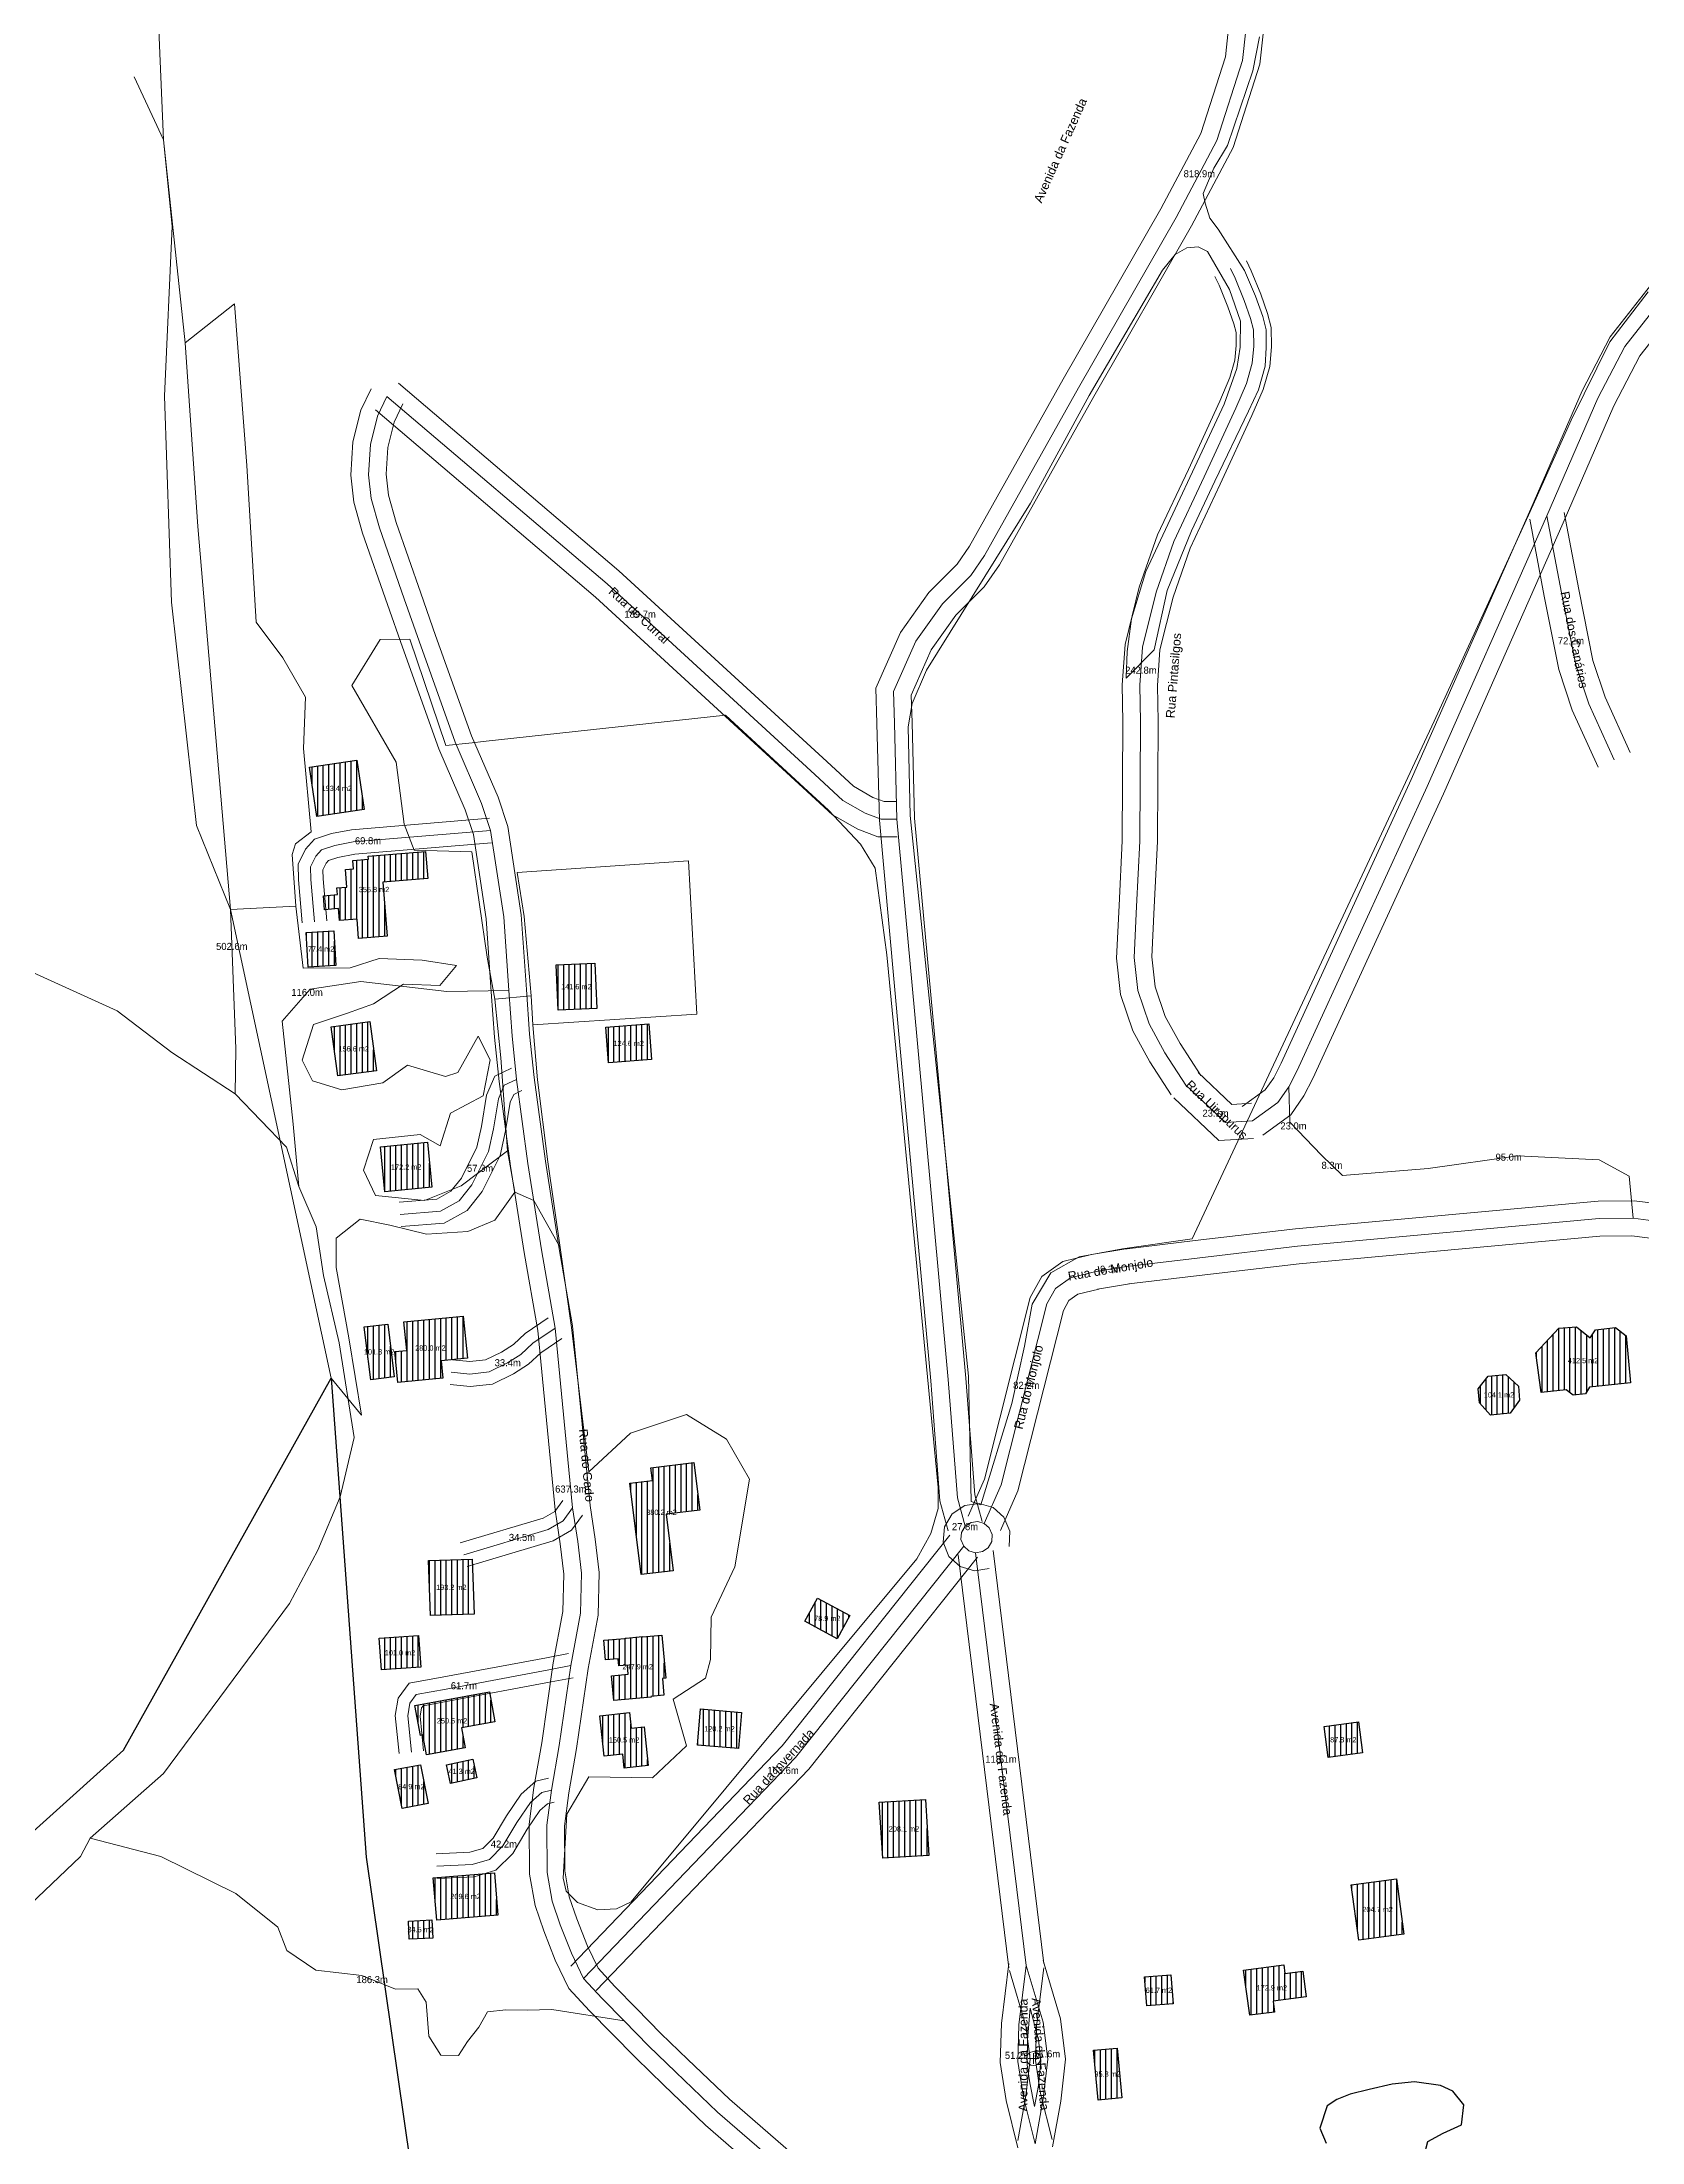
# Model space of a CAD drawing. Header units: metres. Extents: x -13451 to 9639, y -7413 to 5935.
# Drawn here: x -1205 to -751, y 344 to 941 of the extents above; entities that cross this region are included whole.
import ezdxf
from ezdxf.enums import TextEntityAlignment as Align

# ---------------------------------------------------------------- set-up
doc = ezdxf.new("R2010")
doc.units = ezdxf.units.M
for name, color, linetype, lineweight in [('ANNOT_AREA', 2, 'Continuous', 13), ('ANNOT_LENGTH', 2, 'Continuous', 13), ('EDIFICACAO', 7, 'Continuous', 30), ('TEXTO', 7, 'Continuous', 15), ('VEGETACAO', 3, 'Continuous', 13), ('VIAS', 8, 'Continuous', 15), ('VIAS_MEIO_FIO', 251, 'Continuous', 9)]:
    doc.layers.add(name, color=color, linetype=linetype, lineweight=lineweight)
doc.styles.add('PRO_STYLE', font='arial.ttf')

# ---------------------------------------------------------------- blocks, each defined once
blk = doc.blocks.new('ARVORE')
at = {"layer": 'VEGETACAO'}
for p, q in [((-1.5, 0), (1.5, 0)), ((0, -1.5), (0, 1.5))]:
    blk.add_line(p, q, dxfattribs=at)
at = {"layer": 'VEGETACAO', "color": 3}
blk.add_circle((0, 0), 2, dxfattribs=at)

msp = doc.modelspace()

# ---------------------------------------------------------------- hatches: boundary and pattern name
at = {"layer": 'EDIFICACAO_HATCH'}
h = msp.add_hatch(dxfattribs=at)
h.set_pattern_fill('ANSI31', scale=0.5, angle=45)
h.paths.add_polyline_path([(-1129.47, 734.77), (-1116.01, 736.79), (-1113.89, 722.74), (-1127.35, 720.73), (-1129.47, 734.77)])
h = msp.add_hatch(dxfattribs=at)
h.set_pattern_fill('ANSI31', scale=0.5, angle=45)
h.paths.add_polyline_path([(-1112.74, 708.65), (-1112.81, 709.52), (-1096.49, 710.79), (-1095.88, 703.12), (-1108.58, 702.13), (-1107.36, 686.79), (-1115.49, 686.16), (-1115.92, 691.59), (-1120.9, 691.2), (-1121.18, 694.6), (-1125.19, 694.29), (-1125.51, 698.28), (-1121.51, 698.59), (-1121.66, 700.5), (-1118.83, 700.72), (-1119.22, 705.71), (-1116.99, 705.88), (-1117.18, 708.3), (-1112.74, 708.65)])
h = msp.add_hatch(dxfattribs=at)
h.set_pattern_fill('ANSI31', scale=0.5, angle=45)
h.paths.add_polyline_path([(-1130.37, 687.85), (-1122.54, 688.31), (-1121.94, 678.47), (-1129.79, 678.01), (-1130.37, 687.85)])
h = msp.add_hatch(dxfattribs=at)
h.set_pattern_fill('ANSI31', scale=0.5, angle=45)
h.paths.add_polyline_path([(-1059.45, 678.63), (-1048.45, 679.12), (-1047.87, 666.28), (-1058.88, 665.78), (-1059.45, 678.63)])
h = msp.add_hatch(dxfattribs=at)
h.set_pattern_fill('ANSI31', scale=0.5, angle=45)
h.paths.add_polyline_path([(-1123.31, 661.08), (-1112.31, 662.52), (-1110.45, 648.53), (-1121.44, 647.08), (-1123.31, 661.08)])
h = msp.add_hatch(dxfattribs=at)
h.set_pattern_fill('ANSI31', scale=0.5, angle=45)
h.paths.add_polyline_path([(-1045.29, 660.95), (-1033.05, 661.85), (-1032.29, 651.74), (-1044.53, 650.82), (-1045.29, 660.95)])
h = msp.add_hatch(dxfattribs=at)
h.set_pattern_fill('ANSI31', scale=0.5, angle=45)
h.paths.add_polyline_path([(-1109.31, 626.97), (-1095.97, 628.3), (-1094.69, 615.51), (-1108.02, 614.19), (-1109.31, 626.97)])
h = msp.add_hatch(dxfattribs=at)
h.set_pattern_fill('ANSI31', scale=0.5, angle=45)
h.paths.add_polyline_path([(-1092.05, 566.24), (-1091.56, 561.31), (-1104.35, 560.05), (-1105.22, 568.84), (-1101.83, 569.17), (-1102.63, 577.25), (-1085.77, 578.9), (-1084.59, 566.97), (-1092.05, 566.24)])
h = msp.add_hatch(dxfattribs=at)
h.set_pattern_fill('ANSI31', scale=0.5, angle=45)
h.paths.add_polyline_path([(-1113.45, 571.96), (-1113.91, 575.84), (-1107.23, 576.63), (-1106.76, 572.69), (-1105.45, 561.62), (-1112.05, 560.84), (-1113.45, 571.96)])
h = msp.add_hatch(dxfattribs=at)
h.set_pattern_fill('ANSI31', scale=0.5, angle=45)
h.paths.add_polyline_path([(-774.67, 575.51), (-769.71, 575.82), (-765.77, 572.77), (-764.27, 574.97), (-758.57, 575.62), (-755.59, 573.32), (-754.32, 559.92), (-765.95, 558.74), (-767.1, 556.82), (-770.6, 556.45), (-772.61, 557.94), (-779.7, 557.22), (-781.21, 568.42), (-774.67, 575.51)])
h = msp.add_hatch(dxfattribs=at)
h.set_pattern_fill('ANSI31', scale=0.5, angle=45)
h.paths.add_polyline_path([(-786.1, 559.04), (-785.9, 555.05), (-788.49, 551.3), (-794.06, 550.81), (-797.18, 554.31), (-797.56, 558.21), (-794.72, 561.83), (-789.78, 562.27), (-786.1, 559.04)])
h = msp.add_hatch(dxfattribs=at)
h.set_pattern_fill('ANSI31', scale=0.5, angle=45)
h.paths.add_polyline_path([(-1028.14, 522.64), (-1026.14, 506.6), (-1035.23, 505.48), (-1038.48, 531.42), (-1032.06, 532.22), (-1032.51, 535.84), (-1020.32, 537.34), (-1018.62, 523.81), (-1028.14, 522.64)])
h = msp.add_hatch(dxfattribs=at)
h.set_pattern_fill('ANSI31', scale=0.5, angle=45)
h.paths.add_polyline_path([(-1095.61, 509.47), (-1083.24, 509.87), (-1082.73, 494.28), (-1095.11, 493.88), (-1095.61, 509.47)])
h = msp.add_hatch(dxfattribs=at)
h.set_pattern_fill('ANSI31', scale=0.5, angle=45)
h.paths.add_polyline_path([(-985.18, 498.84), (-976, 493.85), (-979.63, 487.23), (-988.82, 492.23), (-985.18, 498.84)])
h = msp.add_hatch(dxfattribs=at)
h.set_pattern_fill('ANSI31', scale=0.5, angle=45)
h.paths.add_polyline_path([(-1109.63, 487.43), (-1098.48, 488.2), (-1097.87, 479.18), (-1109, 478.41), (-1109.63, 487.43)])
h = msp.add_hatch(dxfattribs=at)
h.set_pattern_fill('ANSI31', scale=0.5, angle=45)
h.paths.add_polyline_path([(-1034.88, 487.79), (-1029.42, 488.3), (-1028.3, 476.12), (-1029.24, 476.02), (-1028.8, 471.24), (-1032.49, 470.9), (-1032.47, 470.73), (-1043.02, 469.77), (-1043.67, 476.78), (-1038.94, 477.2), (-1039.18, 479.76), (-1041.58, 479.54), (-1041.76, 481.6), (-1045.36, 481.27), (-1045.87, 486.83), (-1039.77, 487.38), (-1039.78, 487.46), (-1039.51, 487.48), (-1034.89, 487.91), (-1034.88, 487.79)])
h = msp.add_hatch(dxfattribs=at)
h.set_pattern_fill('ANSI31', scale=0.5, angle=45)
h.paths.add_polyline_path([(-1086.29, 461.97), (-1085.26, 456.27), (-1096.24, 454.28), (-1097.29, 459.96), (-1097.96, 459.85), (-1099.51, 468.35), (-1078.35, 472.19), (-1076.79, 463.69), (-1086.29, 461.97)])
h = msp.add_hatch(dxfattribs=at)
h.set_pattern_fill('ANSI31', scale=0.5, angle=45)
h.paths.add_polyline_path([(-1040.48, 454.55), (-1045.75, 453.98), (-1046.98, 465.39), (-1038.57, 466.29), (-1038.1, 461.91), (-1034.46, 462.3), (-1033.27, 451.26), (-1040.05, 450.53), (-1040.48, 454.55)])
h = msp.add_hatch(dxfattribs=at)
h.set_pattern_fill('ANSI31', scale=0.5, angle=45)
h.paths.add_polyline_path([(-1018.39, 467.35), (-1006.76, 466.34), (-1007.67, 456.08), (-1019.3, 457.09), (-1018.39, 467.35)])
h = msp.add_hatch(dxfattribs=at)
h.set_pattern_fill('ANSI31', scale=0.5, angle=45)
h.paths.add_polyline_path([(-840.18, 453.56), (-841.37, 462.37), (-831.59, 463.68), (-830.4, 454.86), (-840.18, 453.56)])
h = msp.add_hatch(dxfattribs=at)
h.set_pattern_fill('ANSI31', scale=0.5, angle=45)
h.paths.add_polyline_path([(-1105.3, 450.11), (-1097.89, 451.52), (-1095.75, 440.49), (-1103.16, 439.07), (-1105.3, 450.11)])
h = msp.add_hatch(dxfattribs=at)
h.set_pattern_fill('ANSI31', scale=0.5, angle=45)
h.paths.add_polyline_path([(-1090.52, 451.52), (-1083.1, 453.09), (-1081.97, 447.76), (-1089.38, 446.19), (-1090.52, 451.52)])
h = msp.add_hatch(dxfattribs=at)
h.set_pattern_fill('ANSI31', scale=0.5, angle=45)
h.paths.add_polyline_path([(-967.65, 440.83), (-954.57, 441.6), (-953.63, 425.74), (-966.69, 424.96), (-967.65, 440.83)])
h = msp.add_hatch(dxfattribs=at)
h.set_pattern_fill('ANSI31', scale=0.5, angle=45)
h.paths.add_polyline_path([(-1094.31, 419.37), (-1076.96, 420.82), (-1075.95, 408.83), (-1093.29, 407.38), (-1094.31, 419.37)])
h = msp.add_hatch(dxfattribs=at)
h.set_pattern_fill('ANSI31', scale=0.5, angle=45)
h.paths.add_polyline_path([(-833.62, 417.38), (-820.79, 419.08), (-818.69, 403.4), (-831.52, 401.69), (-833.62, 417.38)])
h = msp.add_hatch(dxfattribs=at)
h.set_pattern_fill('ANSI31', scale=0.5, angle=45)
h.paths.add_polyline_path([(-1101.36, 407.11), (-1094.68, 407.43), (-1094.43, 402.28), (-1101.1, 401.96), (-1101.36, 407.11)])
h = msp.add_hatch(dxfattribs=at)
h.set_pattern_fill('ANSI31', scale=0.5, angle=45)
h.paths.add_polyline_path([(-864.19, 393.18), (-852.8, 394.7), (-852.46, 392.18), (-847.4, 392.85), (-846.41, 385.59), (-855.8, 384.34), (-855.39, 381.29), (-862.46, 380.35), (-864.19, 393.18)])
h = msp.add_hatch(dxfattribs=at)
h.set_pattern_fill('ANSI31', scale=0.5, angle=45)
h.paths.add_polyline_path([(-892.3, 391.29), (-884.88, 391.89), (-884.2, 383.64), (-891.64, 383.04), (-892.3, 391.29)])
h = msp.add_hatch(dxfattribs=at)
h.set_pattern_fill('ANSI31', scale=0.5, angle=45)
h.paths.add_polyline_path([(-905.54, 356.3), (-906.8, 370.42), (-900.07, 371.01), (-898.81, 356.91), (-905.54, 356.3)])

# ---------------------------------------------------------------- linework, layer by layer
msp.add_lwpolyline([(-1359.18, 376.78), (-1251.73, 393.13), (-1182.23, 455.67), (-1123.29, 561.25), (-1113.37, 425.24), (-1084.64, 225.97), (-1144.68, 195.71), (-1293.79, 189.83), (-1358.37, 234.76), (-1410.48, 232.54), (-1457.72, 254.47), (-1418.61, 323.59), (-1359.18, 376.78)], close=True)
msp.add_lwpolyline([(-812.97, 340.54), (-811.91, 344.52), (-807.52, 346.88), (-802.34, 349.25), (-801.66, 354.94), (-804.83, 358.8), (-808.28, 360.4), (-815.65, 361.49), (-822.02, 360.79), (-828.56, 359.29), (-833.94, 357.94), (-837.7, 356.45), (-840.47, 354.64), (-842.56, 348.28), (-840.72, 344.06)])
at = {"layer": 'EDIFICACAO'}
for points in [[(-1129.47, 734.77), (-1116.01, 736.79), (-1113.89, 722.74), (-1127.35, 720.73), (-1129.47, 734.77)], [(-1112.74, 708.65), (-1112.81, 709.52), (-1096.49, 710.79), (-1095.88, 703.12), (-1108.58, 702.13), (-1107.36, 686.79), (-1115.49, 686.16), (-1115.92, 691.59), (-1120.9, 691.2), (-1121.18, 694.6), (-1125.19, 694.29), (-1125.51, 698.28), (-1121.51, 698.59), (-1121.66, 700.5), (-1118.83, 700.72), (-1119.22, 705.71), (-1116.99, 705.88), (-1117.18, 708.3), (-1112.74, 708.65)], [(-1130.37, 687.85), (-1122.54, 688.31), (-1121.94, 678.47), (-1129.79, 678.01), (-1130.37, 687.85)], [(-1059.45, 678.63), (-1048.45, 679.12), (-1047.87, 666.28), (-1058.88, 665.78), (-1059.45, 678.63)], [(-1123.31, 661.08), (-1112.31, 662.52), (-1110.45, 648.53), (-1121.44, 647.08), (-1123.31, 661.08)], [(-1045.29, 660.95), (-1033.05, 661.85), (-1032.29, 651.74), (-1044.53, 650.82), (-1045.29, 660.95)], [(-1109.31, 626.97), (-1095.97, 628.3), (-1094.69, 615.51), (-1108.02, 614.19), (-1109.31, 626.97)], [(-1092.05, 566.24), (-1091.56, 561.31), (-1104.35, 560.05), (-1105.22, 568.84), (-1101.83, 569.17), (-1102.63, 577.25), (-1085.77, 578.9), (-1084.59, 566.97), (-1092.05, 566.24)], [(-1113.45, 571.96), (-1113.91, 575.84), (-1107.23, 576.63), (-1106.76, 572.69), (-1105.45, 561.62), (-1112.05, 560.84), (-1113.45, 571.96)], [(-774.67, 575.51), (-769.71, 575.82), (-765.77, 572.77), (-764.27, 574.97), (-758.57, 575.62), (-755.59, 573.32), (-754.32, 559.92), (-765.95, 558.74), (-767.1, 556.82), (-770.6, 556.45), (-772.61, 557.94), (-779.7, 557.22), (-781.21, 568.42), (-774.67, 575.51)], [(-786.1, 559.04), (-785.9, 555.05), (-788.49, 551.3), (-794.06, 550.81), (-797.18, 554.31), (-797.56, 558.21), (-794.72, 561.83), (-789.78, 562.27), (-786.1, 559.04)], [(-1028.14, 522.64), (-1026.14, 506.6), (-1035.23, 505.48), (-1038.48, 531.42), (-1032.06, 532.22), (-1032.51, 535.84), (-1020.32, 537.34), (-1018.62, 523.81), (-1028.14, 522.64)], [(-1095.61, 509.47), (-1083.24, 509.87), (-1082.73, 494.28), (-1095.11, 493.88), (-1095.61, 509.47)], [(-985.18, 498.84), (-976, 493.85), (-979.63, 487.23), (-988.82, 492.23), (-985.18, 498.84)], [(-1109.63, 487.43), (-1098.48, 488.2), (-1097.87, 479.18), (-1109, 478.41), (-1109.63, 487.43)], [(-1034.88, 487.79), (-1029.42, 488.3), (-1028.3, 476.12), (-1029.24, 476.02), (-1028.8, 471.24), (-1032.49, 470.9), (-1032.47, 470.73), (-1043.02, 469.77), (-1043.67, 476.78), (-1038.94, 477.2), (-1039.18, 479.76), (-1041.58, 479.54), (-1041.76, 481.6), (-1045.36, 481.27), (-1045.87, 486.83), (-1039.77, 487.38), (-1039.78, 487.46), (-1039.51, 487.48), (-1034.89, 487.91), (-1034.88, 487.79)], [(-1086.29, 461.97), (-1085.26, 456.27), (-1096.24, 454.28), (-1097.29, 459.96), (-1097.96, 459.85), (-1099.51, 468.35), (-1078.35, 472.19), (-1076.79, 463.69), (-1086.29, 461.97)], [(-1040.48, 454.55), (-1045.75, 453.98), (-1046.98, 465.39), (-1038.57, 466.29), (-1038.1, 461.91), (-1034.46, 462.3), (-1033.27, 451.26), (-1040.05, 450.53), (-1040.48, 454.55)], [(-1018.39, 467.35), (-1006.76, 466.34), (-1007.67, 456.08), (-1019.3, 457.09), (-1018.39, 467.35)], [(-840.18, 453.56), (-841.37, 462.37), (-831.59, 463.68), (-830.4, 454.86), (-840.18, 453.56)], [(-1105.3, 450.11), (-1097.89, 451.52), (-1095.75, 440.49), (-1103.16, 439.07), (-1105.3, 450.11)], [(-1090.52, 451.52), (-1083.1, 453.09), (-1081.97, 447.76), (-1089.38, 446.19), (-1090.52, 451.52)], [(-967.65, 440.83), (-954.57, 441.6), (-953.63, 425.74), (-966.69, 424.96), (-967.65, 440.83)], [(-1094.31, 419.37), (-1076.96, 420.82), (-1075.95, 408.83), (-1093.29, 407.38), (-1094.31, 419.37)], [(-833.62, 417.38), (-820.79, 419.08), (-818.69, 403.4), (-831.52, 401.69), (-833.62, 417.38)], [(-1101.36, 407.11), (-1094.68, 407.43), (-1094.43, 402.28), (-1101.1, 401.96), (-1101.36, 407.11)], [(-864.19, 393.18), (-852.8, 394.7), (-852.46, 392.18), (-847.4, 392.85), (-846.41, 385.59), (-855.8, 384.34), (-855.39, 381.29), (-862.46, 380.35), (-864.19, 393.18)], [(-892.3, 391.29), (-884.88, 391.89), (-884.2, 383.64), (-891.64, 383.04), (-892.3, 391.29)], [(-905.54, 356.3), (-906.8, 370.42), (-900.07, 371.01), (-898.81, 356.91), (-905.54, 356.3)]]:
    msp.add_lwpolyline(points, close=True, dxfattribs=at)
at = {"layer": 'VEGETACAO'}
for points in [[(-1207.25, 1225.53), (-1185.86, 1235.11), (-1180.97, 1150.16), (-1180.18, 1141.83), (-1178.24, 1087.4), (-1170.89, 912.94), (-1164.71, 855.24), (-1161.12, 803.14), (-1151.91, 694.4), (-1123.29, 561.25), (-1182.23, 455.67), (-1251.73, 393.13)], [(-749.29, 869.76), (-760.2, 855.59), (-771.18, 833.35), (-782.84, 807.41), (-810.07, 747.84), (-878.79, 600.83), (-898.59, 597.96), (-910.88, 595.68), (-918.9, 591.18), (-924.21, 582.32), (-926.46, 570.4), (-930.06, 554.09), (-938.8, 525.3), (-941.56, 526.24), (-942.35, 561.81), (-958.89, 721.07), (-959.49, 746.24), (-958.3, 752.82), (-954.24, 762.28), (-924.71, 809.7), (-908.01, 840.32), (-887.2, 875.9), (-883.66, 880.3), (-880.37, 882.24), (-877.07, 882.54), (-874.45, 881.19), (-868.18, 870.43), (-865.08, 861.41), (-865.18, 854.03), (-866.1, 848), (-869.74, 837.85), (-891.97, 790.36), (-895.99, 776.93), (-897.3, 767.61), (-897.53, 760.09), (-897.53, 760.09), (-889.6, 768.07), (-885.87, 784.93), (-878.98, 801.87), (-872.41, 816.01), (-862.84, 835.85), (-859.99, 841.96), (-858.12, 848.61), (-857.81, 853.95), (-857.84, 858.94), (-858.7, 862.7), (-860.81, 868.56), (-863.96, 875.79), (-871.47, 887.51), (-873.76, 890.7), (-875.09, 894.93), (-875.73, 897.66), (-872.62, 904.87), (-868.74, 911.27), (-861.6, 932.52), (-859.67, 942.17)]]:
    msp.add_lwpolyline(points, dxfattribs=at)
for points in [[(-1150.76, 866.38), (-1164.71, 855.24), (-1161.12, 803.14), (-1151.91, 694.4), (-1133.32, 695.34), (-1134.39, 709.97), (-1133.44, 712.99), (-1128.93, 716.44), (-1131.16, 740.1), (-1130.58, 754.61), (-1136.99, 765.78), (-1144.62, 775.99), (-1147.28, 820.43), (-1150.76, 866.38)], [(-1050.17, 534.64), (-1055.01, 575.65), (-1058.29, 598.36), (-1061.81, 622.66), (-1064.72, 646.03), (-1066.07, 661.62), (-1019.45, 664.68), (-1021.82, 708.18), (-1070.5, 704.82), (-1068.49, 692.38), (-1066.54, 669.82), (-1076.86, 668.93), (-1079, 680.81), (-1083.34, 710.74), (-1099.72, 711.18), (-1102.53, 718.55), (-1104.85, 736.18), (-1117.39, 757.98), (-1109.36, 771.03), (-1100.97, 771.16), (-1090.71, 740.93), (-1083.29, 741.67), (-1080.09, 742.02), (-1011.31, 749.51), (-990.2, 730.02), (-982.03, 722.54), (-973.01, 712.9), (-968.83, 706.09), (-965.49, 681.49), (-950.94, 530.27), (-950.9, 524.26), (-953.05, 517.13), (-956.99, 509.99), (-1038.09, 412.55), (-1042.28, 410.54), (-1047.57, 410.3), (-1053.3, 412.38), (-1056.55, 415.56), (-1057.41, 419.32), (-1056.37, 437.45), (-1050.11, 448.04), (-1032.09, 447.76), (-1022.38, 456.85), (-1026.19, 470.1), (-1017.01, 476.04), (-1015.54, 481.39), (-1015.35, 493.44), (-1008.71, 507.71), (-1004.48, 532.64), (-1011.03, 543.94), (-1022.36, 550.98), (-1038.28, 545.66), (-1050.17, 534.64)], [(-1071.1, 614.11), (-1076.82, 606.14), (-1084.5, 602.93), (-1096.19, 602.17), (-1106.67, 604.69), (-1115.07, 606.41), (-1121.92, 601.03), (-1121.86, 592.68), (-1118.28, 572.73), (-1114.68, 550.74), (-1123.29, 561.25), (-1151.91, 694.4), (-1133.32, 695.34), (-1131.26, 677.71), (-1117.92, 677.8), (-1109.69, 680.46), (-1097.43, 680.01), (-1087.66, 678.43), (-1092.43, 672.79), (-1102.75, 673.13), (-1111.25, 667.59), (-1118.66, 664.94), (-1128.27, 661.72), (-1131.5, 651.58), (-1128.56, 645.72), (-1120.29, 643.18), (-1108.61, 645.18), (-1101.62, 650.15), (-1090.87, 646.94), (-1087.31, 648.06), (-1081.59, 658.37), (-1078.11, 651.68), (-1080.1, 641.41), (-1089.42, 636.55), (-1092.38, 627.23), (-1098.05, 630.47), (-1111.25, 629.01), (-1114.07, 620.37), (-1110.72, 613.14), (-1096.82, 611.75), (-1086.39, 615.92), (-1073.25, 625.86), (-1071.1, 614.11)], [(-1076.86, 668.93), (-1066.54, 669.82), (-1066.07, 661.62), (-1064.72, 646.03), (-1061.81, 622.66), (-1058.29, 598.36), (-1065.72, 611.69), (-1071.1, 614.11), (-1073.25, 625.86), (-1075.09, 652.26), (-1076.86, 668.93)], [(-924.85, 382.36), (-925.55, 373.34), (-925.7, 366.29), (-924.91, 361.16), (-923.62, 354.47), (-922.49, 360.43), (-921.79, 367.41), (-922.45, 373.42), (-924.85, 382.36)]]:
    msp.add_lwpolyline(points, close=True, dxfattribs=at)
at = {"layer": 'VIAS'}
for points in [[(-943.25, 519.21), (-945.48, 527.3), (-948.05, 560.88), (-957, 658.38), (-962.63, 720.02), (-963.34, 747.31), (-963.59, 756.26), (-957.25, 770.54), (-949.75, 781.13), (-941.7, 789.18), (-937.82, 794.89), (-911.09, 842.48), (-883.35, 890.9), (-871.76, 912.72), (-864.47, 935.48), (-862.61, 952.73)], [(-861.69, 634.34), (-854.44, 639.59), (-851.36, 643.98), (-849.02, 648.59), (-812.04, 729.25), (-778.06, 806.12), (-763.59, 839.52), (-755.92, 854.26), (-744.88, 868.3), (-734.6, 879.3), (-725.88, 886.35), (-718.68, 892.01), (-711.13, 899.47), (-704.25, 911.08), (-700.39, 920.45), (-697.34, 928.75), (-694.88, 938.41), (-692.25, 950.6)], [(-1347.17, 698.51), (-1331.86, 694.51), (-1308.08, 695.81), (-1284.61, 694.21), (-1254.81, 689.9), (-1213.18, 678.82), (-1184.08, 665.57), (-1168.52, 653.77), (-1150.53, 641.97), (-1150.39, 654.76), (-1151.91, 694.4), (-1161.57, 718.19), (-1168.67, 781.66), (-1170.61, 840.08), (-1168.4, 888.37), (-1170.89, 912.94), (-1179.23, 930.84)], [(-867.92, 876.33), (-866.62, 873.66), (-864.02, 867.31), (-862.21, 862.15), (-861.35, 858.92), (-861.31, 854.32), (-861.73, 849.45), (-863.37, 843.71), (-866.43, 836.67), (-875.36, 817.22), (-884.04, 798.89), (-889.03, 784.5), (-892.91, 768.87), (-893.66, 758.06), (-893.45, 747.66), (-893.65, 713.76), (-894.59, 695.25), (-895.31, 680.74), (-894.23, 671.31), (-891.06, 661.91), (-886.54, 653.7), (-880.58, 644.47)], [(-995.43, 337.1), (-1013.59, 352.87), (-1025.47, 364.17), (-1033.19, 371.68), (-1040.12, 378.81), (-1046.34, 385.1), (-1051.63, 390.85), (-1055.09, 398.03), (-1058.25, 406.03), (-1060.52, 412.8), (-1061.96, 420.87), (-1062.06, 434.34), (-1060.77, 444.29), (-1058.57, 456.94), (-1055.27, 479.66), (-1052.48, 494.51), (-1052.18, 505.9), (-1053.28, 514.92), (-1054.72, 524.46), (-1059.7, 575.47), (-1063.56, 597.74), (-1067.42, 622.19), (-1070.64, 646.1), (-1071.91, 658.52), (-1072.86, 671.33), (-1074.31, 692.26), (-1078.04, 716.8), (-1080.56, 724.46), (-1088.08, 741.83), (-1098.34, 770.53), (-1102.54, 782.57), (-1109.6, 802.71), (-1111.92, 811.04), (-1112.73, 817.81), (-1112.16, 826.35), (-1110.1, 834.43), (-1107.45, 840.04)], [(-1107.45, 840.04), (-1044.94, 786.81), (-985.96, 732.67), (-977.98, 725.32), (-971.63, 721.67), (-967.14, 719.98), (-962.63, 720.02)], [(-778.06, 806.12), (-773.97, 784.27), (-769.89, 763.79), (-766.21, 752.8), (-759.01, 736.84)], [(-1078.04, 716.8), (-1117.07, 713.53), (-1122.29, 712.53), (-1126, 711.27), (-1127.64, 709.48), (-1129.13, 706.46), (-1129.1, 702.9), (-1128.05, 690.87)], [(-1072.86, 671.33), (-1090.47, 671.05), (-1114.9, 673.89), (-1129.3, 671.77), (-1137.25, 662.68), (-1134.1, 633.42), (-1132.49, 615.72)], [(-1103.73, 607.79), (-1092.25, 608.69), (-1086.97, 611.6), (-1083.36, 616.15), (-1078.61, 625.68), (-1077.21, 632.12), (-1075.82, 640.61), (-1074.13, 644.46), (-1070.64, 646.1)], [(-880.58, 644.47), (-869.38, 633.87), (-861.69, 634.34)], [(-1150.53, 641.97), (-1136, 626.91), (-1132.49, 615.72), (-1127.58, 604.28), (-1125.49, 590.47), (-1121.02, 571.26), (-1116.75, 544.45), (-1120.71, 527.58), (-1127.07, 512.47), (-1135.08, 497.24), (-1170.92, 449.06), (-1191.72, 430.67), (-1194.5, 425.46), (-1214.81, 406.01), (-1243.39, 384.28), (-1283.07, 366.48), (-1316.32, 352.52), (-1342.67, 340.39)], [(-842.09, 624.58), (-851.09, 634), (-851.36, 643.98)], [(-836.14, 618.85), (-842.09, 624.58)], [(-753.63, 606.66), (-754.69, 618.61), (-763.24, 623.26), (-786.36, 624.38), (-811.77, 620.84), (-836.14, 618.85)], [(-897.42, 592.99), (-877.38, 595.39), (-848.92, 598.73), (-763.26, 606.58), (-753.63, 606.66), (-746.46, 605.73)], [(-937.84, 520.02), (-933.03, 530.95), (-920.08, 582.35), (-917.63, 586.74), (-913.39, 589.76), (-906.55, 591.45)], [(-906.55, 591.45), (-897.42, 592.99)], [(-1059.7, 575.47), (-1065.99, 571.25), (-1069.4, 568.02), (-1073.24, 565.6), (-1078.44, 563.03), (-1083.88, 562.45), (-1089.18, 562.95)], [(-1054.72, 524.46), (-1057.44, 520.77), (-1061.68, 518.27), (-1085.65, 511.13)], [(-936.7, 513.14), (-935.72, 514.9), (-935.61, 516.92), (-936.42, 518.77), (-937.84, 520.02), (-939.66, 520.57), (-941.55, 520.32), (-943.25, 519.21), (-944.29, 517.48), (-944.45, 515.46), (-943.69, 513.58), (-942.22, 512.25), (-940.31, 511.69), (-938.34, 512.01), (-936.7, 513.14)], [(-1051.63, 390.85), (-991.46, 453.56), (-943.69, 513.58)], [(-940.31, 511.69), (-925.9, 394.47)], [(-1055.27, 479.66), (-1061.47, 478.46), (-1090.67, 472.99), (-1099.19, 471.43), (-1100.95, 469.01), (-1101.55, 465.4), (-1100.52, 455.07)], [(-1093.27, 422.69), (-1083.3, 423.18), (-1078.36, 424.64), (-1074.54, 428.5), (-1070.59, 435.09), (-1066.71, 440.8), (-1063.5, 443.63), (-1060.77, 444.29)], [(-1040.12, 378.81), (-1060.65, 381.96), (-1067.6, 381.77), (-1073.72, 381.93), (-1078.94, 381.35), (-1081.32, 377.01), (-1084.59, 372.89), (-1087.11, 368.98), (-1092.2, 369), (-1095.54, 374.39), (-1096.3, 384.09), (-1098.67, 387.91), (-1104.99, 387.73), (-1114.58, 391.69), (-1127.67, 393.17), (-1135.89, 398.73), (-1138.41, 405.42), (-1150.32, 414.98), (-1171.65, 425.42), (-1191.72, 430.67)], [(-925.9, 394.47), (-928, 377.67), (-928.33, 367.23), (-926.74, 357.12), (-923.42, 343.9)], [(-923.42, 343.9), (-921.09, 356.75), (-919.8, 367.88), (-921.11, 378.36), (-925.9, 394.47)]]:
    msp.add_lwpolyline(points, dxfattribs=at)
at = {"layer": 'VIAS_MEIO_FIO', "color": 251}
for points in [[(-948.07, 517.88), (-950.43, 526.44), (-953.03, 560.47), (-961.98, 657.93), (-967.62, 719.73), (-968.34, 747.18), (-968.62, 757.25), (-961.62, 773.02), (-953.59, 784.37), (-945.56, 792.38), (-942.07, 797.52), (-915.44, 844.94), (-887.73, 893.32), (-876.38, 914.67), (-869.39, 936.52), (-867.61, 952.98)], [(-938.43, 520.54), (-940.54, 528.16), (-943.07, 561.3), (-952.02, 658.84), (-957.63, 720.32), (-958.35, 747.45), (-958.56, 755.26), (-952.88, 768.06), (-945.92, 777.9), (-937.83, 785.98), (-933.56, 792.26), (-906.74, 840.01), (-878.97, 888.48), (-867.13, 910.77), (-859.55, 934.44), (-857.61, 952.48)], [(-864.63, 638.39), (-858.05, 643.15), (-855.66, 646.55), (-853.52, 650.76), (-816.6, 731.3), (-782.64, 808.12), (-768.11, 841.67), (-760.14, 856.98), (-748.68, 871.56), (-738.02, 882.97), (-729, 890.26), (-721.99, 895.77), (-715.1, 902.57), (-708.74, 913.32), (-705.05, 922.26), (-702.12, 930.24), (-699.74, 939.56), (-697.38, 950.53)], [(-858.76, 630.29), (-850.82, 636.03), (-847.06, 641.4), (-844.52, 646.41), (-807.48, 727.2), (-773.48, 804.11), (-759.08, 837.37), (-751.7, 851.53), (-741.08, 865.04), (-731.19, 875.63), (-722.77, 882.44), (-715.37, 888.25), (-707.16, 896.37), (-699.77, 908.84), (-695.73, 918.63), (-692.56, 927.27), (-690.01, 937.27), (-687.12, 950.67)], [(-863.42, 878.52), (-862.05, 875.7), (-859.34, 869.09), (-857.42, 863.62), (-856.36, 859.59), (-856.31, 854.13), (-856.79, 848.54), (-858.65, 842.02), (-861.86, 834.63), (-870.83, 815.11), (-879.41, 797), (-884.23, 783.07), (-887.95, 768.09), (-888.65, 757.93), (-888.45, 747.7), (-888.65, 713.62), (-889.59, 695), (-890.3, 680.9), (-889.32, 672.4), (-886.46, 663.93), (-882.24, 656.27), (-876.38, 647.18)], [(-872.41, 874.14), (-871.18, 871.61), (-868.69, 865.53), (-866.99, 860.69), (-866.35, 858.24), (-866.31, 854.51), (-866.67, 850.36), (-868.09, 845.4), (-870.99, 838.71), (-879.89, 819.33), (-888.68, 800.78), (-893.83, 785.92), (-897.87, 769.65), (-898.66, 758.18), (-898.45, 747.63), (-898.65, 713.9), (-899.58, 695.5), (-900.33, 680.58), (-899.14, 670.21), (-895.65, 659.88), (-890.83, 651.14), (-884.78, 641.76)], [(-998.88, 333.47), (-1016.96, 349.17), (-1028.94, 360.57), (-1036.72, 368.14), (-1043.69, 375.31), (-1049.96, 381.65), (-1055.81, 388.01), (-1059.68, 396.02), (-1062.95, 404.32), (-1065.38, 411.56), (-1066.95, 420.41), (-1067.06, 434.64), (-1065.71, 445.04), (-1063.51, 457.72), (-1060.21, 480.48), (-1057.47, 495.04), (-1057.18, 505.66), (-1058.23, 514.25), (-1059.68, 523.84), (-1064.65, 574.8), (-1068.49, 596.93), (-1072.37, 621.47), (-1075.61, 645.51), (-1076.89, 658.08), (-1077.85, 670.97), (-1079.29, 691.71), (-1082.92, 715.64), (-1085.24, 722.68), (-1092.74, 740), (-1103.06, 768.87), (-1107.26, 780.92), (-1114.37, 801.21), (-1116.83, 810.06), (-1117.75, 817.68), (-1117.12, 827.14), (-1114.83, 836.13), (-1111.97, 842.18)], [(-1104.21, 843.85), (-1041.63, 790.56), (-982.57, 736.35), (-975.01, 729.37), (-969.49, 726.2), (-966.26, 724.99), (-962.68, 725.02)], [(-1110.7, 836.24), (-1048.26, 783.07), (-989.34, 728.99), (-980.96, 721.26), (-973.77, 717.13), (-968.03, 714.97), (-962.58, 715.02)], [(-991.99, 340.73), (-1010.23, 356.57), (-1022, 367.77), (-1029.65, 375.21), (-1036.55, 382.31), (-1042.72, 388.55), (-1047.45, 393.69), (-1050.51, 400.03), (-1053.55, 407.74), (-1055.67, 414.04), (-1056.96, 421.33), (-1057.06, 434.03), (-1055.82, 443.54), (-1053.63, 456.15), (-1050.34, 478.84), (-1047.5, 493.98), (-1047.17, 506.13), (-1048.32, 515.6), (-1049.75, 525.07), (-1054.74, 576.14), (-1058.63, 598.56), (-1062.48, 622.92), (-1065.68, 646.69), (-1066.93, 658.96), (-1067.87, 671.68), (-1069.34, 692.81), (-1073.16, 717.97), (-1075.89, 726.24), (-1083.43, 743.67), (-1093.63, 772.2), (-1097.82, 784.22), (-1104.83, 804.21), (-1107, 812.01), (-1107.71, 817.94), (-1107.2, 825.56), (-1105.37, 832.74), (-1102.93, 837.91)], [(-782.97, 805.2), (-778.88, 783.32), (-774.73, 762.51), (-770.87, 750.98), (-763.57, 734.79)], [(-773.15, 807.04), (-769.06, 785.22), (-765.05, 765.08), (-761.55, 754.63), (-754.45, 738.9)], [(-1078.33, 720.29), (-1117.55, 717), (-1123.18, 715.92), (-1127.98, 714.3), (-1130.56, 711.47), (-1132.63, 707.26), (-1132.6, 702.74), (-1131.54, 690.57)], [(-1077.74, 713.32), (-1116.59, 710.05), (-1121.39, 709.13), (-1124.03, 708.24), (-1124.72, 707.48), (-1125.62, 705.65), (-1125.6, 703.07), (-1124.57, 691.18)], [(-1104.01, 611.28), (-1093.28, 612.12), (-1089.27, 614.33), (-1086.33, 618.04), (-1081.94, 626.85), (-1080.65, 632.78), (-1079.21, 641.62), (-1076.8, 647.07), (-1072.13, 649.26)], [(-877.14, 648.1), (-867.52, 638.99), (-861.99, 639.33)], [(-1103.46, 604.3), (-1091.22, 605.26), (-1084.66, 608.88), (-1080.39, 614.26), (-1075.28, 624.51), (-1073.77, 631.47), (-1072.44, 639.61), (-1071.45, 641.85), (-1069.15, 642.93)], [(-884.02, 640.83), (-871.25, 628.75), (-861.39, 629.35)], [(-898.02, 597.95), (-877.97, 600.35), (-849.44, 603.7), (-763.51, 611.58), (-753.33, 611.66), (-745.54, 610.66)], [(-907.38, 596.38), (-898.25, 597.92)], [(-896.83, 588.02), (-876.79, 590.42), (-848.4, 593.76), (-763.01, 601.58), (-753.93, 601.65), (-747.38, 600.81)], [(-942.42, 522.04), (-937.78, 532.58), (-924.77, 584.21), (-921.45, 590.16), (-915.52, 594.39), (-907.75, 596.3)], [(-933.26, 518.01), (-928.29, 529.32), (-915.39, 580.49), (-913.81, 583.32), (-911.27, 585.14), (-905.35, 586.59)], [(-905.72, 586.52), (-896.59, 588.05)], [(-1057.75, 572.57), (-1063.79, 568.51), (-1067.24, 565.24), (-1071.53, 562.54), (-1077.45, 559.61), (-1083.86, 558.93), (-1089.51, 559.47)], [(-1061.65, 578.38), (-1068.18, 574), (-1071.56, 570.8), (-1074.95, 568.66), (-1079.44, 566.44), (-1083.9, 565.96), (-1088.84, 566.44)], [(-1057.53, 526.54), (-1059.83, 523.43), (-1063.09, 521.5), (-1086.65, 514.48)], [(-930.79, 513.48), (-930.56, 517.82), (-932.27, 521.79), (-935.36, 524.51), (-939.25, 525.66), (-943.32, 525.13), (-946.95, 522.77), (-949.18, 519.04), (-949.52, 514.69), (-947.9, 510.65), (-944.72, 507.78), (-940.63, 506.58), (-936.43, 507.25)], [(-1051.9, 522.38), (-1055.05, 518.12), (-1060.27, 515.04), (-1084.65, 507.77)], [(-1055.23, 394.32), (-995.23, 456.85), (-947.61, 516.7)], [(-1048.02, 387.39), (-987.69, 450.26), (-939.78, 510.47)], [(-945.27, 511.08), (-930.86, 393.86)], [(-935.34, 512.3), (-920.94, 395.08)], [(-1055.94, 483.09), (-1062.12, 481.9), (-1091.31, 476.44), (-1101.19, 474.62), (-1104.27, 470.41), (-1105.08, 465.51), (-1104, 454.72)], [(-1054.61, 476.22), (-1060.82, 475.02), (-1090.03, 469.55), (-1097.18, 468.24), (-1097.64, 467.62), (-1098.03, 465.29), (-1097.03, 455.42)], [(-1093.44, 426.18), (-1083.89, 426.66), (-1080.21, 427.74), (-1077.32, 430.66), (-1073.54, 436.98), (-1069.36, 443.14), (-1065.16, 446.82), (-1061.59, 447.69)], [(-1093.1, 419.19), (-1082.71, 419.71), (-1076.5, 421.54), (-1071.75, 426.34), (-1067.64, 433.21), (-1064.07, 438.47), (-1061.84, 440.43), (-1059.94, 440.89)], [(-930.86, 395.09), (-932.99, 378.06), (-933.34, 366.91), (-931.64, 356.12), (-928.27, 342.68)], [(-920.94, 393.85), (-923.01, 377.28), (-923.31, 367.54), (-921.83, 358.12), (-918.57, 345.12)], [(-918.5, 343.01), (-916.14, 356.01), (-914.77, 367.91), (-916.2, 379.39), (-921.11, 395.89)], [(-928.34, 344.79), (-926.04, 357.48), (-924.84, 367.86), (-926.02, 377.33), (-930.69, 393.04)]]:
    msp.add_lwpolyline(points, dxfattribs=at)

# ---------------------------------------------------------------- block references
msp.add_blockref('ARVORE', (-923.85, 368.08))

# ---------------------------------------------------------------- texts
at = {"layer": 'ANNOT_AREA', "color": 7}
for s, p in [('193.4 m2', (-1121.68, 728.76)), ('355.8 m2', (-1111.12, 700.03)), ('77.4 m2', (-1126.16, 683.16)), ('141.6 m2', (-1053.66, 672.45)), ('124.6 m2', (-1038.79, 656.34)), ('156.6 m2', (-1116.88, 654.8)), ('172.2 m2', (-1101.99, 621.24)), ('101.3 m2', (-1109.67, 568.75)), ('280.0 m2', (-1095.11, 569.83)), ('412.5 m2', (-767.8, 566.27)), ('104.1 m2', (-791.69, 556.54)), ('380.2 m2', (-1029.49, 523.18)), ('193.2 m2', (-1089.17, 501.87)), ('78.9 m2', (-982.41, 493.04)), ('101.0 m2', (-1103.75, 483.3)), ('247.9 m2', (-1036.26, 479.34)), ('250.5 m2', (-1088.96, 463.98)), ('150.5 m2', (-1040.12, 458.55)), ('120.2 m2', (-1013.03, 461.71)), ('87.8 m2', (-835.89, 458.62)), ('41.3 m2', (-1086.24, 449.64)), ('84.9 m2', (-1100.52, 445.3)), ('208.1 m2', (-960.64, 433.28)), ('209.6 m2', (-1085.13, 414.1)), ('204.7 m2', (-826.15, 410.39)), ('34.5 m2', (-1097.89, 404.7)), ('61.7 m2', (-888.25, 387.46)), ('172.9 m2', (-856.18, 388.16)), ('95.8 m2', (-902.81, 363.66))]:
    msp.add_text(s, height=1.5, dxfattribs=at).set_placement(p, align=Align.MIDDLE_CENTER)
at = {"layer": 'ANNOT_LENGTH', "color": 7}
for s, p in [('818.9m', (-876.77, 903.28)), ('189.7m', (-1035.57, 778.21)), ('72.2m', (-771.26, 770.66)), ('242.8m', (-893.36, 762.3)), ('69.8m', (-1112.83, 713.88)), ('502.6m', (-1151.51, 683.88)), ('116.0m', (-1130.13, 670.82)), ('23.1m', (-872.18, 636.52)), ('23.0m', (-850.04, 632.9)), ('57.3m', (-1081.01, 620.87)), ('8.3m', (-839.11, 621.71)), ('95.0m', (-788.95, 624.02)), ('9.3m', (-901.99, 592.22)), ('33.4m', (-1073.15, 565.66)), ('82.2m', (-925.91, 559.24)), ('637.3m', (-1055.24, 529.79)), ('27.8m', (-943.31, 519.11)), ('34.5m', (-1069.11, 516.06)), ('61.7m', (-1085.6, 473.94)), ('118.1m', (-933.1, 453.08)), ('163.6m', (-994.99, 449.88)), ('42.2m', (-1074.25, 428.98)), ('186.3m', (-1111.67, 390.49)), ('51.2m', (-928.27, 368.98)), ('51.6m', (-920, 369.42))]:
    msp.add_text(s, height=2, dxfattribs=at).set_placement(p, align=Align.MIDDLE_CENTER)
at = {"layer": 'TEXTO', "style": 'PRO_STYLE'}
for s, rotation, p in [('Avenida da Fazenda', 66.07697, (-916.24, 909.91)), ('Rua do Curral', -42.54827, (-1035.9, 777.9)), ('Rua dos Canários', -78.74648, (-770.31, 770.94)), ('Rua Pintasilgos', 85.43094, (-884.11, 760.78)), ('Rua Uirapurus', -43.41605, (-871.83, 637.48)), ('Rua do Monjolo', 9.55646, (-901.99, 592.22)), ('Rua do Monjolo', 75.85514, (-925.26, 558.74)), ('Rua do Gado', 275.36044, (-1050.78, 536.52)), ('Avenida da Fazenda', -82.99518, (-933.1, 453.08)), ('Rua da Invernada', 47.18213, (-996.24, 450.98)), ('Avenida da Fazenda', 89.88667, (-926.82, 369.06)), ('Avenida da Fazenda', 274.37334, (-921.9, 369.34))]:
    msp.add_text(s, height=2.5, rotation=rotation, dxfattribs=at).set_placement(p, align=Align.MIDDLE_CENTER)

doc.saveas('drawing.dxf')
